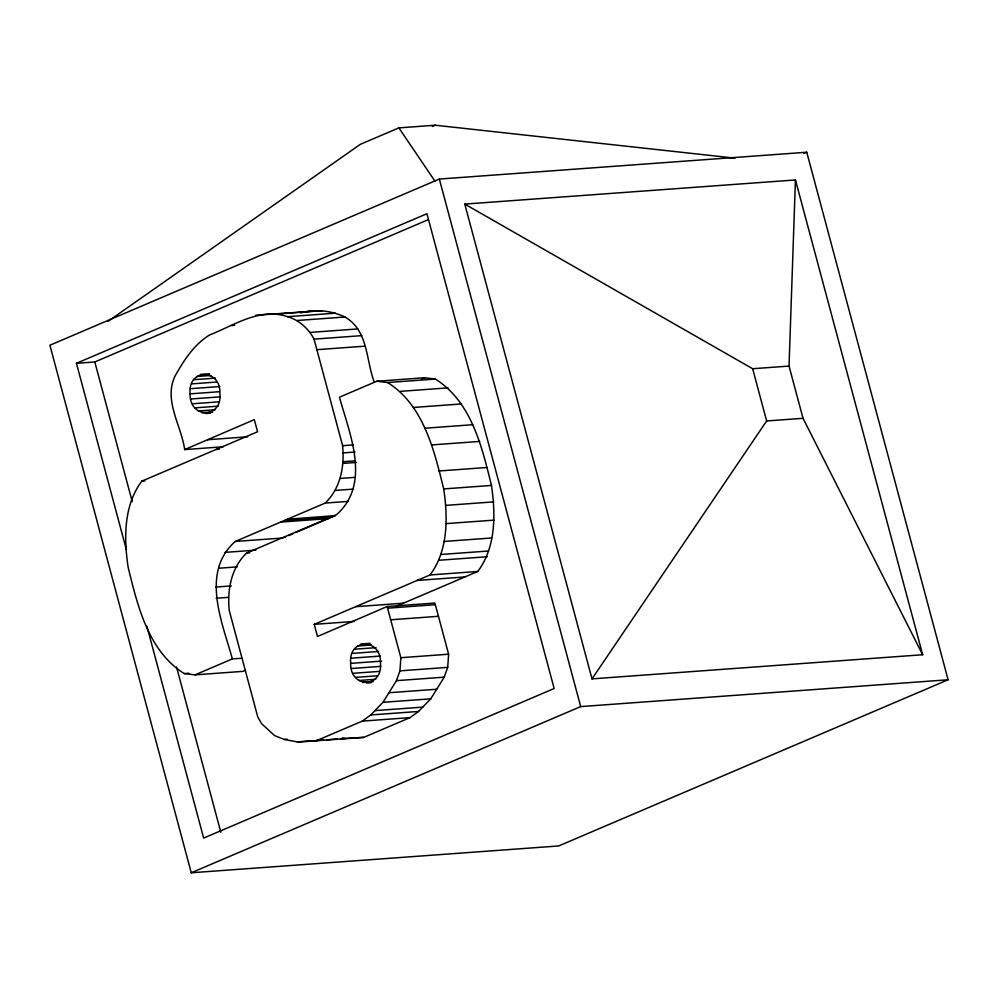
<?xml version="1.0" encoding="UTF-8"?>
<svg xmlns="http://www.w3.org/2000/svg" width="998" height="998" viewBox="0 0 998 998"><rect width="100%" height="100%" fill="white"/><g stroke="black" fill="none" stroke-linecap="round" stroke-linejoin="round"><path stroke-width="1.5" d="M922.663 654.738L803.028 418.312L789.031 366.079L795.443 179.952L464.781 204.091L592.001 678.877L922.663 654.738L795.443 179.952M190.131 393.848C187.487 368.187 220.82 368.362 219.909 393.387C222.554 419.048 189.221 418.861 190.131 393.848L219.398 391.703M350.685 663.371C348.04 637.71 381.373 637.897 380.463 662.909C383.107 688.57 349.774 688.395 350.685 663.371L381.498 661.125M399.936 670.856L400.859 657.707L387.137 606.534L317.489 636.487L314.233 624.349L430.013 574.96L477.768 571.467C495.994 547.291 495.719 514.182 491.453 485.44C482.022 447.004 471.355 401.533 435.34 379.053L424.574 377.768L376.807 381.248L339.432 397.204C349.55 433.793 371.456 483.656 336.588 514.644L246.593 553.042C231.137 567.949 227.17 589.818 229.216 610.427L257.771 716.988L261.626 723.712L274.612 735.626L284.243 739.443L297.441 741.938L316.017 740.865L362.299 721.117L370.807 714.942L382.97 702.305L396.443 680.661L399.936 670.856L447.703 667.363L448.613 654.214L434.903 603.042L387.137 606.534M430.013 574.96C448.227 550.771 447.965 517.675 443.698 488.92C434.255 450.497 423.589 405.026 387.573 382.533L376.807 381.248M241.628 658.231L232.384 658.905C222.255 622.328 200.361 572.465 235.229 541.465L325.223 503.067C340.667 488.159 344.634 466.303 342.601 445.694L314.046 339.133C308.607 328.691 298.976 319.959 287.561 316.678C259.804 307.247 234.343 325.286 209.518 335.004C194.086 344.547 184.131 360.029 175.361 375.46C163.011 399.811 181.312 425.335 184.667 449.587L223.19 446.78M306.523 741.414L363.771 737.372L410.066 717.624L418.561 711.449L430.737 698.825L444.21 677.168L447.703 667.363M184.667 449.587L254.328 419.634L257.571 431.76L141.803 481.161C123.577 505.337 123.852 538.446 128.118 567.188C137.549 605.624 148.215 651.095 184.231 673.575L194.997 674.86L242.763 671.38L245.533 670.194M592.001 678.877L766.651 420.956L752.654 368.736L464.781 204.091M108.121 321.281L360.328 144.336L398.876 127.881L435.253 125.224L734.927 158.146M432.396 126.447L435.253 125.224M439.345 179.054L49.9 345.233L191.254 872.776L558.655 845.955L948.1 679.775L806.746 152.232L439.345 179.054L580.699 706.596L948.1 679.775M126.359 549.611L76.434 363.297L426.932 213.734L554.152 688.52L203.654 838.083L146.893 626.233M76.434 363.297L94.81 361.962L428.142 219.722M300.722 312.973C315.131 308.781 331.336 310.578 344.971 317.002C368.487 330.712 365.767 359.654 374.287 382.197M803.964 153.418L806.746 152.232M421.83 378.941L424.574 377.768M285.827 536.774L282.995 537.984L235.229 541.465M288.659 535.564L292.925 533.743M295.757 532.533L334.979 515.804M194.997 674.86L232.384 658.905M396.256 606.248L477.768 571.467M191.254 872.776L580.699 706.596M255.8 315.256L313.048 311.214M274.375 314.183L322.129 310.69M287.561 316.678L335.328 313.185M297.204 320.483L344.971 317.002M231.648 325.56L234.73 325.336M310.191 332.409L357.945 328.916M314.046 339.133L361.812 335.64M316.877 349.674L364.632 346.194M200.386 374.437L209.63 373.763M196.868 376.483L210.74 375.473M193.911 379.702L215.481 378.13M191.716 383.856L216.366 382.059M190.418 388.684L219.697 386.55M387.573 382.533L435.34 379.053M190.843 398.988L220.121 396.855M192.527 403.766L218.724 401.857M400.285 391.366L448.052 387.873M195.059 407.858L218.175 406.174M752.654 368.736L789.031 366.079M198.278 410.976L215.231 409.729M201.945 412.91L212.736 412.124M205.838 413.521L210.453 413.184M413.334 407.471L461.101 403.978M207.584 439.731L247.654 436.8M425.036 428.204L472.803 424.711M216.179 449.424L219.261 449.2M342.601 445.694L353.379 444.908M431.897 444.908L479.664 441.428M766.651 420.956L803.028 418.312M342.738 452.942L355.063 452.032M342.9 461.725L355.226 460.827M342.663 463.434L356.523 462.423M141.803 481.161L144.885 480.936M438.883 470.994L486.65 467.501M340.505 478.416L354.365 477.406M334.991 490.442L353.479 489.095M443.698 488.92L491.453 485.44M325.223 503.067L348.327 501.383M445.919 505.375L493.686 501.882M287.212 519.284L335.403 515.617M283.931 520.682L331.698 517.201M280.625 522.104L328.379 518.611M446.131 523.613L493.885 520.133M225.012 552.381L255.825 550.135M246.593 553.042L249.675 552.817M443.873 541.465L491.64 537.984M218.762 568.249L237.25 566.889M440.804 554.489L488.571 551.008M439.457 560.215L487.224 556.734M215.905 587.036L231.311 585.913M417.152 580.437L464.918 576.956M216.129 598.239L228.455 597.34M355.625 606.697L403.392 603.204M387.586 608.181L435.353 604.701M314.233 624.349L354.302 621.43M390.692 619.795L438.459 616.302M360.939 643.972L370.183 643.298M357.421 646.018L371.293 645.007M354.465 649.224L376.034 647.652M352.269 653.391L378.467 651.482M350.984 658.218L380.25 656.073M184.231 673.575L188.859 673.238M400.859 657.707L448.613 654.214M351.396 668.523L380.675 666.377M353.08 673.301L379.277 671.392M355.625 677.38L377.194 675.808M358.831 680.499L375.784 679.264M362.511 682.432L373.289 681.646M396.443 680.661L444.21 677.168M366.391 683.056L371.006 682.719M388.933 692.737L436.687 689.244M382.97 702.305L430.737 698.825M374.961 710.613L422.728 707.133M370.807 714.942L418.561 711.449M362.299 721.117L410.066 717.624M284.243 739.443L287.324 739.219M297.441 741.938L309.767 741.04M312.848 740.815L323.626 740.029M326.708 739.805L337.499 739.007M340.58 738.782L352.768 738.009M354.278 737.921L363.771 737.372M342.277 737.896L345.208 738.445M398.876 127.881L434.816 180.962M94.81 361.962L132.247 501.695M176.534 666.963L220.82 832.232"/></g></svg>
